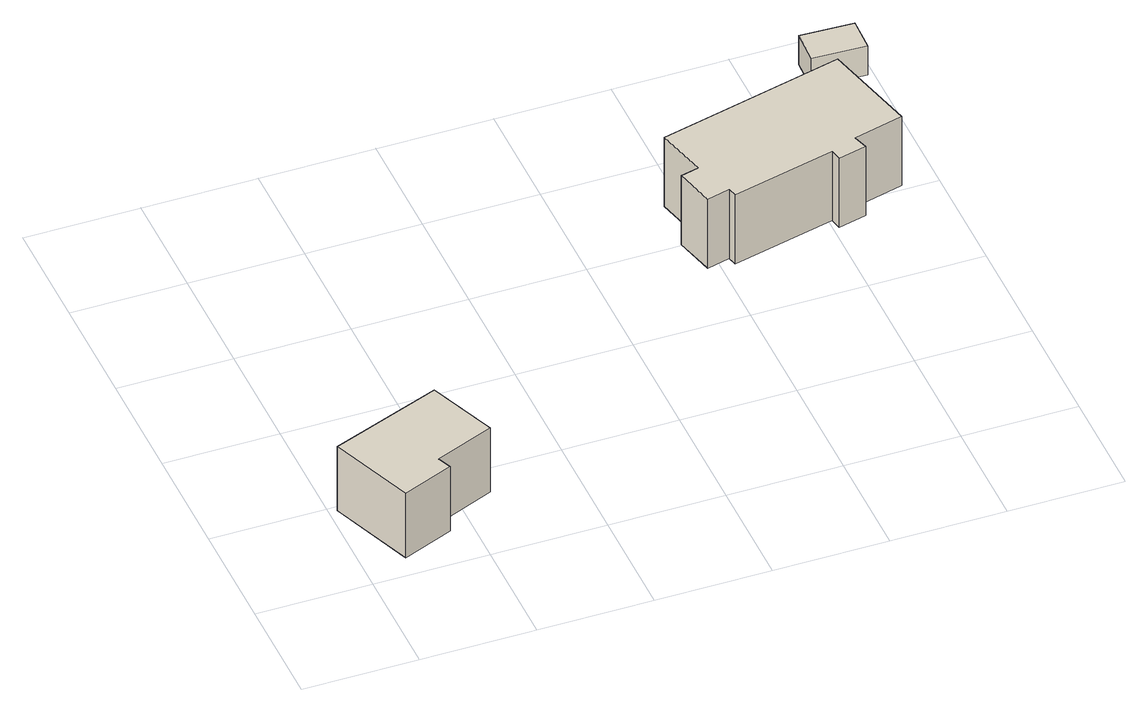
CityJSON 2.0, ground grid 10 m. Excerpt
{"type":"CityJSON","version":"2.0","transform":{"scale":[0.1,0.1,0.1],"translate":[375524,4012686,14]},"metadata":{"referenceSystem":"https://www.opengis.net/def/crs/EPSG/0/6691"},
"CityObjects":{
"building1":{"type":"Building","attributes":{"枝番":1,"利根川水系渡良瀬川洪水浸水想定区域（計画規模）.規模":"L1","利根川水系渡良瀬川洪水浸水想定区域（計画規模）.浸水ランク":"1","利根川水系渡良瀬川洪水浸水想定区域（計画規模）.浸水深":0.38,"利根川水系渡良瀬川洪水浸水想定区域（計画規模）.継続時間":6.2,"利根川水系渡良瀬川洪水浸水想定区域（想定最大規模）.規模":"L2","利根川水系渡良瀬川洪水浸水想定区域（想定最大規模）.浸水ランク":"2","利根川水系渡良瀬川洪水浸水想定区域（想定最大規模）.浸水深":1.72,"利根川水系渡良瀬川洪水浸水想定区域（想定最大規模）.継続時間":187.7,"利根川水系利根川洪水浸水想定区域（計画規模）.規模":"L1","利根川水系利根川洪水浸水想定区域（計画規模）.浸水ランク":"2","利根川水系利根川洪水浸水想定区域（計画規模）.浸水深":2.7,"利根川水系利根川洪水浸水想定区域（想定最大規模）.規模":"L2","利根川水系利根川洪水浸水想定区域（想定最大規模）.浸水ランク":"3","利根川水系利根川洪水浸水想定区域（想定最大規模）.浸水深":4.93,"measuredHeight":6.6,"BuildingDetails.prefecture":"10","BuildingDetails.city":"10207"},"geometry":[{"type":"Solid","lod":"1","boundaries":[[[[0,1,2,3,4,5]],[[4,6,7,5]],[[3,8,6,4]],[[2,9,8,3]],[[1,10,9,2]],[[0,11,10,1]],[[5,7,11,0]],[[6,8,9,10,11,7]]]]}]},
"building2":{"type":"Building","attributes":{"枝番":1,"利根川水系渡良瀬川洪水浸水想定区域（計画規模）.規模":"L1","利根川水系渡良瀬川洪水浸水想定区域（計画規模）.浸水ランク":"2","利根川水系渡良瀬川洪水浸水想定区域（計画規模）.浸水深":0.54,"利根川水系渡良瀬川洪水浸水想定区域（計画規模）.継続時間":4.2,"利根川水系渡良瀬川洪水浸水想定区域（想定最大規模）.規模":"L2","利根川水系渡良瀬川洪水浸水想定区域（想定最大規模）.浸水ランク":"2","利根川水系渡良瀬川洪水浸水想定区域（想定最大規模）.浸水深":1.91,"利根川水系渡良瀬川洪水浸水想定区域（想定最大規模）.継続時間":168.3,"利根川水系利根川洪水浸水想定区域（計画規模）.規模":"L1","利根川水系利根川洪水浸水想定区域（計画規模）.浸水ランク":"2","利根川水系利根川洪水浸水想定区域（計画規模）.浸水深":2.9,"利根川水系利根川洪水浸水想定区域（想定最大規模）.規模":"L2","利根川水系利根川洪水浸水想定区域（想定最大規模）.浸水ランク":"4","利根川水系利根川洪水浸水想定区域（想定最大規模）.浸水深":5.13,"measuredHeight":8.1,"BuildingDetails.prefecture":"10","BuildingDetails.city":"10207"},"geometry":[{"type":"Solid","lod":"1","boundaries":[[[[12,13,14,15,16,17,18,19,20,21,22,23]],[[22,24,25,23]],[[21,26,24,22]],[[20,27,26,21]],[[19,28,27,20]],[[18,29,28,19]],[[17,30,29,18]],[[16,31,30,17]],[[15,32,31,16]],[[14,33,32,15]],[[13,34,33,14]],[[12,35,34,13]],[[23,25,35,12]],[[24,26,27,28,29,30,31,32,33,34,35,25]]]]}]},
"building3":{"type":"Building","attributes":{"枝番":1,"利根川水系渡良瀬川洪水浸水想定区域（計画規模）.規模":"L1","利根川水系渡良瀬川洪水浸水想定区域（計画規模）.浸水ランク":"2","利根川水系渡良瀬川洪水浸水想定区域（計画規模）.浸水深":2.04,"利根川水系渡良瀬川洪水浸水想定区域（計画規模）.継続時間":81.6,"利根川水系渡良瀬川洪水浸水想定区域（想定最大規模）.規模":"L2","利根川水系渡良瀬川洪水浸水想定区域（想定最大規模）.浸水ランク":"3","利根川水系渡良瀬川洪水浸水想定区域（想定最大規模）.浸水深":3.41,"利根川水系渡良瀬川洪水浸水想定区域（想定最大規模）.継続時間":297.8,"利根川水系矢場川洪水浸水想定区域（想定最大規模）.規模":"L2","利根川水系矢場川洪水浸水想定区域（想定最大規模）.浸水ランク":"2","利根川水系矢場川洪水浸水想定区域（想定最大規模）.浸水深":0.76,"利根川水系矢場川洪水浸水想定区域（想定最大規模）.継続時間":16.4,"利根川水系多々良川洪水浸水想定区域（想定最大規模）.規模":"L2","利根川水系多々良川洪水浸水想定区域（想定最大規模）.浸水ランク":"2","利根川水系多々良川洪水浸水想定区域（想定最大規模）.浸水深":0.65,"利根川水系多々良川洪水浸水想定区域（想定最大規模）.継続時間":6.3,"利根川水系利根川洪水浸水想定区域（計画規模）.規模":"L1","利根川水系利根川洪水浸水想定区域（計画規模）.浸水ランク":"3","利根川水系利根川洪水浸水想定区域（計画規模）.浸水深":4.4,"利根川水系利根川洪水浸水想定区域（想定最大規模）.規模":"L2","利根川水系利根川洪水浸水想定区域（想定最大規模）.浸水ランク":"4","利根川水系利根川洪水浸水想定区域（想定最大規模）.浸水深":6.63,"利根川水系谷田川洪水浸水想定区域（想定最大規模）.規模":"L2","利根川水系谷田川洪水浸水想定区域（想定最大規模）.浸水ランク":"2","利根川水系谷田川洪水浸水想定区域（想定最大規模）.浸水深":0.606,"BuildingDetails.prefecture":"10","BuildingDetails.city":"10207"},"geometry":[{"type":"Solid","lod":"1","boundaries":[[[[36,37,38,39]],[[38,40,41,39]],[[37,42,40,38]],[[36,43,42,37]],[[39,41,43,36]],[[40,42,43,41]]]]}]}
},
"vertices":[
[0,76,22],[97,113,22],[121,53,22],[69,32,22],[74,20,22],[29,2,22],[74,20,88],[29,2,88],[69,32,88],[121,53,88],[97,113,88],[0,76,88],
[402,251,23],[382,246,23],[373,281,23],[389,285,23],[378,330,23],[541,370,23],[562,285,23],[518,274,23],[522,261,23],[497,255,23],[495,265,23],[404,243,23],[495,265,94],[404,243,94],[497,255,94],[522,261,94],[518,274,94],[562,285,94],[541,370,94],[378,330,94],[389,285,94],[373,281,94],[382,246,94],[402,251,94],
[548,444,5],[549,474,5],[596,472,5],[595,442,5],[596,472,35],[595,442,35],[549,474,35],[548,444,35]
]}
